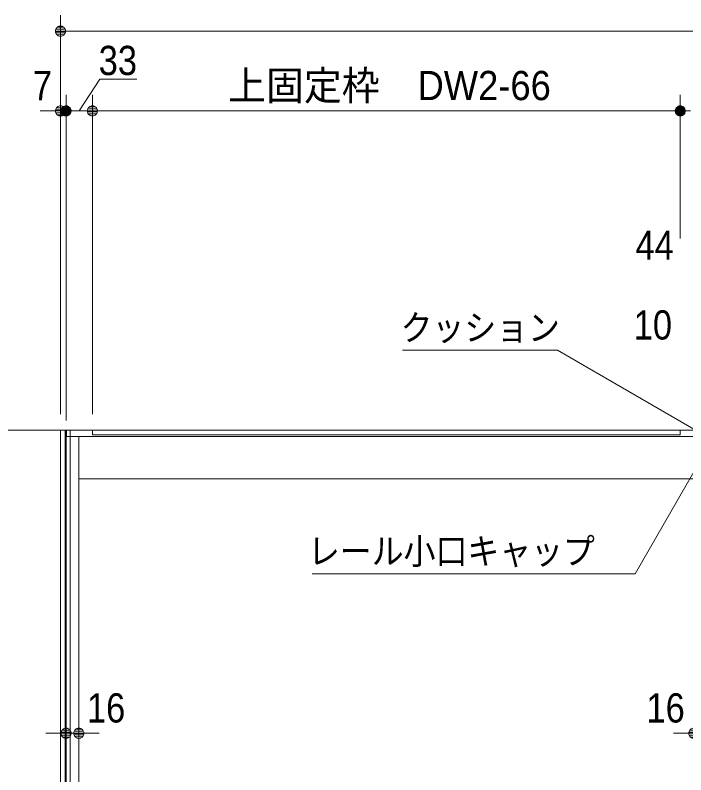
# Model space of a CAD drawing. Units: millimetres, scale not verified. Extents: x -6062 to 6062, y -3045 to 3045.
# Drawn here: x -4779 to -3939, y -82 to 870 of the extents above; entities that cross this region are included whole.
import ezdxf
from ezdxf.enums import TextEntityAlignment as Align

# ---------------------------------------------------------------- set-up
doc = ezdxf.new("R2010")
doc.units = ezdxf.units.MM
doc.header["$LTSCALE"] = 20
for name, color, linetype, lineweight in [('0-0_2寸法-2', 7, 'Continuous', 9), ('0-1_0', 7, 'Continuous', 9), ('0-2_2寸法-1', 7, 'Continuous', 9), ('0-3_2寸法-3', 7, 'Continuous', 9), ('0-4_3一般', 7, 'Continuous', 9)]:
    doc.layers.add(name, color=color, linetype=linetype, lineweight=lineweight)
doc.styles.add('ＭＳ ゴシック', font='')
doc.styles.add('ＭＳ Ｐゴシック', font='')
doc.styles.get('ＭＳ ゴシック').set_extended_font_data('MS Gothic')
doc.styles.get('ＭＳ Ｐゴシック').set_extended_font_data('MS PGothic')

# ---------------------------------------------------------------- blocks, each defined once
blk = doc.blocks.new('_Dot')
at = {"layer": '0-1_0'}
for p, q in [((-10, 0), (-20, 0)), ((9.78, 2), (-9.78, 2)), ((7.99, 6), (-7.99, 6)), ((9.16, -3.98), (-9.16, -3.98)), ((6, -7.98), (-6, -7.98))]:
    blk.add_line(p, q, dxfattribs=at)
for points in [[(10, 0), (9.92, 1.25), (9.69, 2.49), (9.3, 3.68), (8.76, 4.82), (8.09, 5.88), (7.29, 6.85), (6.37, 7.71), (5.36, 8.44), (4.26, 9.05), (3.09, 9.51), (1.87, 9.82), (0.63, 9.98), (-0.63, 9.98), (-1.87, 9.82), (-3.09, 9.51), (-4.26, 9.05), (-5.36, 8.44), (-6.37, 7.71), (-7.29, 6.85), (-8.09, 5.88), (-8.76, 4.82), (-9.3, 3.68), (-9.69, 2.49), (-9.92, 1.25), (-10, 0), (0, 0)], [(-10, 0), (-9.92, -1.25), (-9.69, -2.49), (-9.3, -3.68), (-8.76, -4.82), (-8.09, -5.88), (-7.29, -6.85), (-6.37, -7.71), (-5.36, -8.44), (-4.26, -9.05), (-3.09, -9.51), (-1.87, -9.82), (-0.63, -9.98), (0.63, -9.98), (1.87, -9.82), (3.09, -9.51), (4.26, -9.05), (5.36, -8.44), (6.37, -7.71), (7.29, -6.85), (8.09, -5.88), (8.76, -4.82), (9.3, -3.68), (9.69, -2.49), (9.92, -1.25), (10, 0), (0, 0)]]:
    blk.add_lwpolyline(points, close=True, dxfattribs=at)
blk = doc.blocks.new('グループ-9')
at = {"layer": '0-4_3一般'}
for p, q in [((-8700, 7000), (-60560, 7000)), ((-58560, 7000), (-58560, -40000))]:
    blk.add_line(p, q, dxfattribs=at)
blk = doc.blocks.new('グループ-10')
at = {"layer": '0-4_3一般'}
for p, q in [((-57900, 7000), (-57900, 6880)), ((-43160, 7000), (-57900, 7000)), ((-57900, 6880), (-43160, 6880)), ((-43160, 6880), (-43160, 7000)), ((-58240, 6840), (-58240, -40000)), ((-42820, 5780), (-58240, 5780))]:
    blk.add_line(p, q, dxfattribs=at)
for points in [[(-10710, 6340), (-10710, 7000), (-58550, 7000), (-58550, 6860)], [(-42500, 6840), (-58560, 6840), (-58560, -40000)]]:
    blk.add_lwpolyline(points, dxfattribs=at)
blk.add_blockref('グループ-9', (0, 0), dxfattribs=at)
blk = doc.blocks.new('グループ-27')
at = {"layer": '0-4_3一般'}
for p, q in [((-58460, 7000), (-58700, 7000)), ((-58700, 7000), (-58700, -40000)), ((-58580, 7000), (-58580, -40000)), ((-58460, -40000), (-58460, 7000))]:
    blk.add_line(p, q, dxfattribs=at)

msp = doc.modelspace()

# ---------------------------------------------------------------- linework, layer by layer
at = {"layer": '0-0_2寸法-2'}
for p, q in [((-4722.5, 370), (-4722.5, 770)), ((-4715.5, 586.14), (-4715.5, 770)), ((-4715.5, 362), (-4715.5, 770)), ((-4682.5, 370), (-4682.5, 770)), ((-4735.21, 750), (-4747.92, 750)), ((-4728.21, 750), (-4740.92, 750)), ((-4722.5, 750), (-4715.5, 750)), ((-4682.5, 750), (-4715.5, 750)), ((-4702.79, 750), (-4690.08, 750)), ((-4669.79, 750), (-4657.08, 750)), ((-4715.5, -11), (-4715.5, -10)), ((-4699.5, -10), (-4699.3, -10)), ((-4728.21, -30), (-4740.92, -30)), ((-4699.5, -30), (-4715.5, -30)), ((-4686.79, -30), (-4674.08, -30)), ((-3941.21, -30), (-3953.92, -30))]:
    msp.add_line(p, q, dxfattribs=at)
msp.add_lwpolyline([(-4626.92, 790), (-4673.12, 790), (-4699, 750)], dxfattribs=at)
at = {"layer": '0-2_2寸法-1'}
for p, q in [((-4722.5, 770), (-4722.5, 870)), ((-2328.21, 850), (-4709.79, 850)), ((-4682.5, 370), (-4682.5, 770)), ((-3945.5, 590), (-3945.5, 770)), ((-3945.5, 590), (-3945.5, 770)), ((-4669.79, 750), (-3958.21, 750))]:
    msp.add_line(p, q, dxfattribs=at)
at = {"layer": '0-3_2寸法-3'}
for points in [[(-3912.5, 342), (-4099.56, 450), (-4293.64, 450)], [(-4406.79, 170), (-4002.03, 170), (-3912.5, 325.08)]]:
    msp.add_lwpolyline(points, dxfattribs=at)

# ---------------------------------------------------------------- block references
at = {"layer": '0-0_2寸法-2', "xscale": 0.6356201, "yscale": 0.6356201}
for p in [(-4722.5, 750), (-4715.5, 750), (-4715.5, -30), (-3928.5, -30)]:
    msp.add_blockref('_Dot', p, dxfattribs=at)
at = {"layer": '0-0_2寸法-2', "xscale": 0.6356201, "yscale": 0.6356201, "rotation": 180}
for p in [(-4715.5, 750), (-4682.5, 750), (-4699.5, -30)]:
    msp.add_blockref('_Dot', p, dxfattribs=at)
at = {"layer": '0-2_2寸法-1', "xscale": 0.6356201, "yscale": 0.6356201, "rotation": 180}
for p in [(-4722.5, 850), (-4682.5, 750), (-3945.5, 750)]:
    msp.add_blockref('_Dot', p, dxfattribs=at)
at = {"layer": '0-2_2寸法-1', "xscale": 0.6356201, "yscale": 0.6356201}
msp.add_blockref('_Dot', (-3945.5, 750), dxfattribs=at)
at = {"layer": '0-4_3一般', "xscale": 0.05, "yscale": 0.05}
for name in ['グループ-10', 'グループ-27']:
    msp.add_blockref(name, (-1787.5, 0), dxfattribs=at)

# ---------------------------------------------------------------- texts
at = {"layer": '0-0_2寸法-2', "style": 'ＭＳ Ｐゴシック', "width": 0.9}
for s, p in [('33', (-4674.61, 783.94)), ('7', (-4757.17, 752.48)), ('44', (-4001.58, 552.48)), ('10', (-4003.82, 452.48)), ('16', (-4689.32, -27.52)), ('16', (-3987.83, -27.52))]:
    msp.add_text(s, height=36.66, dxfattribs=at).set_placement(p, align=Align.BOTTOM_LEFT)
at = {"layer": '0-2_2寸法-1', "style": 'ＭＳ Ｐゴシック', "width": 0.95}
msp.add_text('上固定枠\u3000DW2-66', height=36.66, dxfattribs=at).set_placement((-4512.37, 752.53), align=Align.BOTTOM_LEFT)
at = {"layer": '0-3_2寸法-3', "style": 'ＭＳ ゴシック', "width": 0.9}
for s, p in [('クッション', (-4296.15, 452.39)), ('レール小口キャップ', (-4412.17, 172.19))]:
    msp.add_text(s, height=32.55, dxfattribs=at).set_placement(p, align=Align.BOTTOM_LEFT)

doc.saveas('drawing.dxf')
